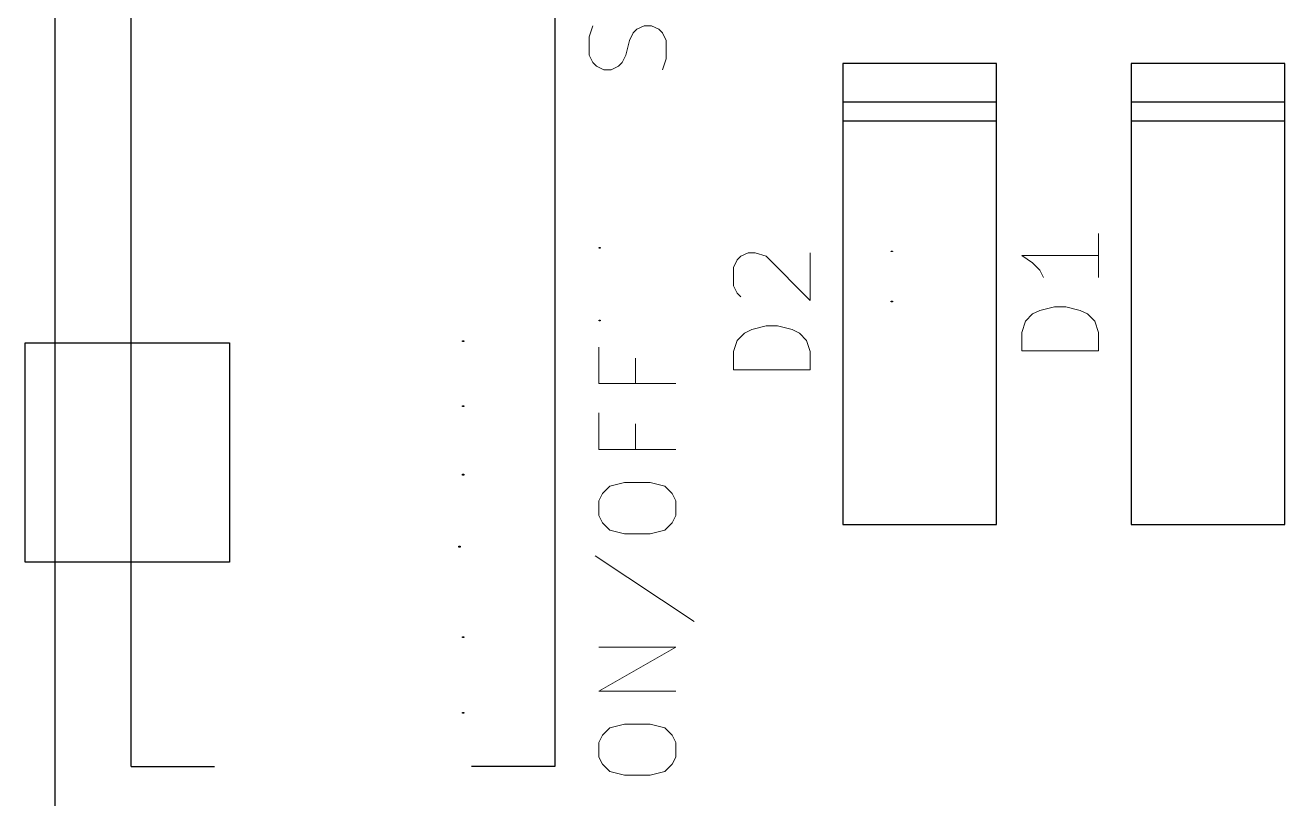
# Model space of a CAD drawing. Header units: millimetres. Extents: x -139 to 75, y -28 to 93.
# Drawn here: x -137.75 to -121.1, y -12.5 to -2.28 of the extents above; entities that cross this region are included whole.
import ezdxf

# ---------------------------------------------------------------- set-up
doc = ezdxf.new("R2010")
doc.units = ezdxf.units.MM
doc.header["$MEASUREMENT"] = 0
doc.header["$XCLIPFRAME"] = 0
doc.layers.add('Layer 1', color=7, linetype='Continuous')
picture_1 = doc.add_image_def('image157.jpg', size_in_pixel=(73, 41))
picture_2 = doc.add_image_def('image158.jpg', size_in_pixel=(73, 20))
picture_3 = doc.add_image_def('image162.jpg', size_in_pixel=(73, 48))
picture_4 = doc.add_image_def('image163.jpg', size_in_pixel=(73, 41))
picture_5 = doc.add_image_def('image164.jpg', size_in_pixel=(94, 62))
picture_6 = doc.add_image_def('image165.jpg', size_in_pixel=(73, 48))
picture_7 = doc.add_image_def('image166.jpg', size_in_pixel=(73, 34))
picture_8 = doc.add_image_def('image167.jpg', size_in_pixel=(73, 34))
picture_9 = doc.add_image_def('image178.jpg', size_in_pixel=(73, 41))
picture_10 = doc.add_image_def('image179.jpg', size_in_pixel=(73, 45))

msp = doc.modelspace()

# ---------------------------------------------------------------- linework, layer by layer
at = {"layer": 'Layer 1', "color": 52, "lineweight": 30}
msp.add_open_spline([(-137.3555, 19.7364), (-137.3555, 19.7364), (-137.3555, -20.2634), (-137.3555, -20.2634)], degree=3, dxfattribs=at)
at = {"layer": 'Layer 1', "color": 136, "lineweight": 30}
for points in [[(-136.3446, -12.0795), (-136.3446, -12.0795), (-136.3446, 0.9201), (-136.3446, 0.9201)], [(-130.7464, 0.9201), (-130.7464, 0.9201), (-130.7464, -12.0795), (-130.7464, -12.0795)], [(-125.9255, -2.7857), (-125.9255, -2.7857), (-126.9415, -2.7857), (-126.9415, -2.7857)], [(-126.9415, -2.7857), (-126.9415, -2.7857), (-126.9415, -8.8817), (-126.9415, -8.8817)], [(-124.9095, -2.7857), (-124.9095, -2.7857), (-125.9255, -2.7857), (-125.9255, -2.7857)], [(-124.9095, -8.8817), (-124.9095, -8.8817), (-124.9095, -2.7857), (-124.9095, -2.7857)], [(-122.1155, -2.7857), (-122.1155, -2.7857), (-123.1315, -2.7857), (-123.1315, -2.7857)], [(-123.1315, -2.7857), (-123.1315, -2.7857), (-123.1315, -8.8817), (-123.1315, -8.8817)], [(-121.0995, -2.7857), (-121.0995, -2.7857), (-122.1155, -2.7857), (-122.1155, -2.7857)], [(-121.0995, -8.8817), (-121.0995, -8.8817), (-121.0995, -2.7857), (-121.0995, -2.7857)], [(-126.9415, -3.2937), (-126.9415, -3.2937), (-124.9095, -3.2937), (-124.9095, -3.2937)], [(-123.1315, -3.2937), (-123.1315, -3.2937), (-121.0995, -3.2937), (-121.0995, -3.2937)], [(-124.9095, -3.5477), (-124.9095, -3.5477), (-126.9415, -3.5477), (-126.9415, -3.5477)], [(-121.0995, -3.5477), (-121.0995, -3.5477), (-123.1315, -3.5477), (-123.1315, -3.5477)], [(-137.7466, -9.3795), (-137.7466, -9.3795), (-137.7466, -6.4788), (-137.7466, -6.4788)], [(-137.7466, -6.4788), (-137.7466, -6.4788), (-135.0466, -6.4788), (-135.0466, -6.4788)], [(-135.0466, -6.4788), (-135.0466, -6.4788), (-135.0466, -9.3795), (-135.0466, -9.3795)], [(-126.9415, -8.8817), (-126.9415, -8.8817), (-125.9255, -8.8817), (-125.9255, -8.8817)], [(-125.9255, -8.8817), (-125.9255, -8.8817), (-124.9095, -8.8817), (-124.9095, -8.8817)], [(-123.1315, -8.8817), (-123.1315, -8.8817), (-122.1155, -8.8817), (-122.1155, -8.8817)], [(-122.1155, -8.8817), (-122.1155, -8.8817), (-121.0995, -8.8817), (-121.0995, -8.8817)], [(-135.1457, -9.3795), (-135.1457, -9.3795), (-137.7466, -9.3795), (-137.7466, -9.3795)], [(-135.0466, -9.3795), (-135.0466, -9.3795), (-135.4454, -9.3795), (-135.4454, -9.3795)], [(-136.3446, -12.0795), (-136.3446, -12.0795), (-135.2447, -12.0795), (-135.2447, -12.0795)], [(-130.7464, -12.0795), (-130.7464, -12.0795), (-131.8462, -12.0795), (-131.8462, -12.0795)]]:
    msp.add_open_spline(points, degree=3, dxfattribs=at)
at = {"layer": 'Layer 1', "color": 136, "lineweight": 20}
for points, knots in [([(-129.324, -2.8695), (-129.324, -2.8695), (-129.2757, -2.7247), (-129.2757, -2.7247), (-129.2757, -2.7247), (-129.2757, -2.7247), (-129.2757, -2.4834), (-129.2757, -2.4834), (-129.2757, -2.4834), (-129.2757, -2.4834), (-129.324, -2.3843), (-129.324, -2.3843), (-129.324, -2.3843), (-129.324, -2.3843), (-129.3723, -2.3361), (-129.3723, -2.3361), (-129.3723, -2.3361), (-129.3723, -2.3361), (-129.4688, -2.2878), (-129.4688, -2.2878), (-129.4688, -2.2878), (-129.4688, -2.2878), (-129.5653, -2.2878), (-129.5653, -2.2878), (-129.5653, -2.2878), (-129.5653, -2.2878), (-129.6618, -2.3361), (-129.6618, -2.3361), (-129.6618, -2.3361), (-129.6618, -2.3361), (-129.7101, -2.3843), (-129.7101, -2.3843), (-129.7101, -2.3843), (-129.7101, -2.3843), (-129.7609, -2.4834), (-129.7609, -2.4834), (-129.7609, -2.4834), (-129.7609, -2.4834), (-129.8091, -2.6764), (-129.8091, -2.6764), (-129.8091, -2.6764), (-129.8091, -2.6764), (-129.8574, -2.773), (-129.8574, -2.773), (-129.8574, -2.773), (-129.8574, -2.773), (-129.9057, -2.8212), (-129.9057, -2.8212), (-129.9057, -2.8212), (-129.9057, -2.8212), (-130.0022, -2.8695), (-130.0022, -2.8695), (-130.0022, -2.8695), (-130.0022, -2.8695), (-130.0987, -2.8695), (-130.0987, -2.8695), (-130.0987, -2.8695), (-130.0987, -2.8695), (-130.1952, -2.8212), (-130.1952, -2.8212), (-130.1952, -2.8212), (-130.1952, -2.8212), (-130.2435, -2.773), (-130.2435, -2.773), (-130.2435, -2.773), (-130.2435, -2.773), (-130.2917, -2.6764), (-130.2917, -2.6764), (-130.2917, -2.6764), (-130.2917, -2.6764), (-130.2917, -2.4351), (-130.2917, -2.4351), (-130.2917, -2.4351), (-130.2917, -2.4351), (-130.2435, -2.2878), (-130.2435, -2.2878)], [0, 0, 0, 0, 0.05, 0.05, 0.05, 0.05, 0.1, 0.1, 0.1, 0.1, 0.15, 0.15, 0.15, 0.15, 0.2, 0.2, 0.2, 0.2, 0.25, 0.25, 0.25, 0.25, 0.3, 0.3, 0.3, 0.3, 0.35, 0.35, 0.35, 0.35, 0.4, 0.4, 0.4, 0.4, 0.45, 0.45, 0.45, 0.45, 0.5, 0.5, 0.5, 0.5, 0.55, 0.55, 0.55, 0.55, 0.6, 0.6, 0.6, 0.6, 0.65, 0.65, 0.65, 0.65, 0.7, 0.7, 0.7, 0.7, 0.75, 0.75, 0.75, 0.75, 0.8, 0.8, 0.8, 0.8, 0.85, 0.85, 0.85, 0.85, 0.9, 0.9, 0.9, 0.9, 1, 1, 1, 1]), ([(-129.324, -2.8695), (-129.324, -2.8695), (-129.324, -2.8695), (-129.324, -2.8695), (-129.324, -2.8695), (-129.324, -2.8695), (-129.324, -2.8695), (-129.324, -2.8695)], [0, 0, 0, 0, 0.3333333, 0.3333333, 0.3333333, 0.3333333, 1, 1, 1, 1]), ([(-123.5607, -5.0336), (-123.5607, -5.0336), (-123.5607, -5.0336), (-123.5607, -5.0336), (-123.5607, -5.0336), (-123.5607, -5.0336), (-123.5607, -5.0336), (-123.5607, -5.0336)], [0, 0, 0, 0, 0.3333333, 0.3333333, 0.3333333, 0.3333333, 1, 1, 1, 1]), ([(-128.2902, -5.8692), (-128.2902, -5.8692), (-128.3385, -5.821), (-128.3385, -5.821), (-128.3385, -5.821), (-128.3385, -5.821), (-128.3867, -5.7244), (-128.3867, -5.7244), (-128.3867, -5.7244), (-128.3867, -5.7244), (-128.3867, -5.4831), (-128.3867, -5.4831), (-128.3867, -5.4831), (-128.3867, -5.4831), (-128.3385, -5.3841), (-128.3385, -5.3841), (-128.3385, -5.3841), (-128.3385, -5.3841), (-128.2902, -5.3358), (-128.2902, -5.3358), (-128.2902, -5.3358), (-128.2902, -5.3358), (-128.1937, -5.2876), (-128.1937, -5.2876), (-128.1937, -5.2876), (-128.1937, -5.2876), (-128.0972, -5.2876), (-128.0972, -5.2876), (-128.0972, -5.2876), (-128.0972, -5.2876), (-127.9524, -5.3358), (-127.9524, -5.3358), (-127.9524, -5.3358), (-127.9524, -5.3358), (-127.3707, -5.9175), (-127.3707, -5.9175), (-127.3707, -5.9175), (-127.3707, -5.9175), (-127.3707, -5.2876), (-127.3707, -5.2876)], [0, 0, 0, 0, 0.0909091, 0.0909091, 0.0909091, 0.0909091, 0.1818182, 0.1818182, 0.1818182, 0.1818182, 0.2727273, 0.2727273, 0.2727273, 0.2727273, 0.3636364, 0.3636364, 0.3636364, 0.3636364, 0.4545455, 0.4545455, 0.4545455, 0.4545455, 0.5454545, 0.5454545, 0.5454545, 0.5454545, 0.6363636, 0.6363636, 0.6363636, 0.6363636, 0.7272727, 0.7272727, 0.7272727, 0.7272727, 0.8181818, 0.8181818, 0.8181818, 0.8181818, 1, 1, 1, 1]), ([(-123.5607, -5.3257), (-123.5607, -5.3257), (-124.5767, -5.3257), (-124.5767, -5.3257), (-124.5767, -5.3257), (-124.5767, -5.3257), (-124.432, -5.4222), (-124.432, -5.4222), (-124.432, -5.4222), (-124.432, -5.4222), (-124.3354, -5.5187), (-124.3354, -5.5187), (-124.3354, -5.5187), (-124.3354, -5.5187), (-124.2872, -5.6152), (-124.2872, -5.6152)], [0, 0, 0, 0, 0.2, 0.2, 0.2, 0.2, 0.4, 0.4, 0.4, 0.4, 0.6, 0.6, 0.6, 0.6, 1, 1, 1, 1]), ([(-123.5607, -5.3257), (-123.5607, -5.3257), (-123.5607, -5.3257), (-123.5607, -5.3257), (-123.5607, -5.3257), (-123.5607, -5.3257), (-123.5607, -5.3257), (-123.5607, -5.3257)], [0, 0, 0, 0, 0.3333333, 0.3333333, 0.3333333, 0.3333333, 1, 1, 1, 1]), ([(-128.2902, -5.8692), (-128.2902, -5.8692), (-128.2902, -5.8692), (-128.2902, -5.8692), (-128.2902, -5.8692), (-128.2902, -5.8692), (-128.2902, -5.8692), (-128.2902, -5.8692)], [0, 0, 0, 0, 0.3333333, 0.3333333, 0.3333333, 0.3333333, 1, 1, 1, 1]), ([(-123.5607, -6.583), (-123.5607, -6.583), (-124.5767, -6.583), (-124.5767, -6.583), (-124.5767, -6.583), (-124.5767, -6.583), (-124.5767, -6.3417), (-124.5767, -6.3417), (-124.5767, -6.3417), (-124.5767, -6.3417), (-124.5285, -6.1943), (-124.5285, -6.1943), (-124.5285, -6.1943), (-124.5285, -6.1943), (-124.432, -6.0978), (-124.432, -6.0978), (-124.432, -6.0978), (-124.432, -6.0978), (-124.3354, -6.0496), (-124.3354, -6.0496), (-124.3354, -6.0496), (-124.3354, -6.0496), (-124.1424, -6.0013), (-124.1424, -6.0013), (-124.1424, -6.0013), (-124.1424, -6.0013), (-123.9951, -6.0013), (-123.9951, -6.0013), (-123.9951, -6.0013), (-123.9951, -6.0013), (-123.802, -6.0496), (-123.802, -6.0496), (-123.802, -6.0496), (-123.802, -6.0496), (-123.7055, -6.0978), (-123.7055, -6.0978), (-123.7055, -6.0978), (-123.7055, -6.0978), (-123.609, -6.1943), (-123.609, -6.1943), (-123.609, -6.1943), (-123.609, -6.1943), (-123.5607, -6.3417), (-123.5607, -6.3417), (-123.5607, -6.3417), (-123.5607, -6.3417), (-123.5607, -6.583), (-123.5607, -6.583)], [0, 0, 0, 0, 0.0769231, 0.0769231, 0.0769231, 0.0769231, 0.1538462, 0.1538462, 0.1538462, 0.1538462, 0.2307692, 0.2307692, 0.2307692, 0.2307692, 0.3076923, 0.3076923, 0.3076923, 0.3076923, 0.3846154, 0.3846154, 0.3846154, 0.3846154, 0.4615385, 0.4615385, 0.4615385, 0.4615385, 0.5384615, 0.5384615, 0.5384615, 0.5384615, 0.6153846, 0.6153846, 0.6153846, 0.6153846, 0.6923077, 0.6923077, 0.6923077, 0.6923077, 0.7692308, 0.7692308, 0.7692308, 0.7692308, 0.8461538, 0.8461538, 0.8461538, 0.8461538, 1, 1, 1, 1]), ([(-127.3707, -6.837), (-127.3707, -6.837), (-128.3867, -6.837), (-128.3867, -6.837), (-128.3867, -6.837), (-128.3867, -6.837), (-128.3867, -6.5957), (-128.3867, -6.5957), (-128.3867, -6.5957), (-128.3867, -6.5957), (-128.3385, -6.4483), (-128.3385, -6.4483), (-128.3385, -6.4483), (-128.3385, -6.4483), (-128.242, -6.3518), (-128.242, -6.3518), (-128.242, -6.3518), (-128.242, -6.3518), (-128.1454, -6.3036), (-128.1454, -6.3036), (-128.1454, -6.3036), (-128.1454, -6.3036), (-127.9524, -6.2553), (-127.9524, -6.2553), (-127.9524, -6.2553), (-127.9524, -6.2553), (-127.8051, -6.2553), (-127.8051, -6.2553), (-127.8051, -6.2553), (-127.8051, -6.2553), (-127.612, -6.3036), (-127.612, -6.3036), (-127.612, -6.3036), (-127.612, -6.3036), (-127.5155, -6.3518), (-127.5155, -6.3518), (-127.5155, -6.3518), (-127.5155, -6.3518), (-127.419, -6.4483), (-127.419, -6.4483), (-127.419, -6.4483), (-127.419, -6.4483), (-127.3707, -6.5957), (-127.3707, -6.5957), (-127.3707, -6.5957), (-127.3707, -6.5957), (-127.3707, -6.837), (-127.3707, -6.837)], [0, 0, 0, 0, 0.0769231, 0.0769231, 0.0769231, 0.0769231, 0.1538462, 0.1538462, 0.1538462, 0.1538462, 0.2307692, 0.2307692, 0.2307692, 0.2307692, 0.3076923, 0.3076923, 0.3076923, 0.3076923, 0.3846154, 0.3846154, 0.3846154, 0.3846154, 0.4615385, 0.4615385, 0.4615385, 0.4615385, 0.5384615, 0.5384615, 0.5384615, 0.5384615, 0.6153846, 0.6153846, 0.6153846, 0.6153846, 0.6923077, 0.6923077, 0.6923077, 0.6923077, 0.7692308, 0.7692308, 0.7692308, 0.7692308, 0.8461538, 0.8461538, 0.8461538, 0.8461538, 1, 1, 1, 1]), ([(-129.1487, -7.0173), (-129.1487, -7.0173), (-130.1647, -7.0173), (-130.1647, -7.0173), (-130.1647, -7.0173), (-130.1647, -7.0173), (-130.1647, -6.5347), (-130.1647, -6.5347)], [0, 0, 0, 0, 0.3333333, 0.3333333, 0.3333333, 0.3333333, 1, 1, 1, 1]), ([(-129.6821, -6.6795), (-129.6821, -6.6795), (-129.6821, -6.6795), (-129.6821, -6.6795), (-129.6821, -6.6795), (-129.6821, -6.6795), (-129.6821, -6.6795), (-129.6821, -6.6795)], [0, 0, 0, 0, 0.3333333, 0.3333333, 0.3333333, 0.3333333, 1, 1, 1, 1]), ([(-129.1487, -7.0173), (-129.1487, -7.0173), (-129.1487, -7.0173), (-129.1487, -7.0173), (-129.1487, -7.0173), (-129.1487, -7.0173), (-129.1487, -7.0173), (-129.1487, -7.0173)], [0, 0, 0, 0, 0.3333333, 0.3333333, 0.3333333, 0.3333333, 1, 1, 1, 1]), ([(-129.1487, -7.8885), (-129.1487, -7.8885), (-130.1647, -7.8885), (-130.1647, -7.8885), (-130.1647, -7.8885), (-130.1647, -7.8885), (-130.1647, -7.4059), (-130.1647, -7.4059)], [0, 0, 0, 0, 0.3333333, 0.3333333, 0.3333333, 0.3333333, 1, 1, 1, 1]), ([(-129.6821, -7.5507), (-129.6821, -7.5507), (-129.6821, -7.5507), (-129.6821, -7.5507), (-129.6821, -7.5507), (-129.6821, -7.5507), (-129.6821, -7.5507), (-129.6821, -7.5507)], [0, 0, 0, 0, 0.3333333, 0.3333333, 0.3333333, 0.3333333, 1, 1, 1, 1]), ([(-129.1487, -7.8885), (-129.1487, -7.8885), (-129.1487, -7.8885), (-129.1487, -7.8885), (-129.1487, -7.8885), (-129.1487, -7.8885), (-129.1487, -7.8885), (-129.1487, -7.8885)], [0, 0, 0, 0, 0.3333333, 0.3333333, 0.3333333, 0.3333333, 1, 1, 1, 1]), ([(-130.1647, -8.7597), (-130.1647, -8.7597), (-130.1647, -8.5667), (-130.1647, -8.5667), (-130.1647, -8.5667), (-130.1647, -8.5667), (-130.1165, -8.4702), (-130.1165, -8.4702), (-130.1165, -8.4702), (-130.1165, -8.4702), (-130.02, -8.3737), (-130.02, -8.3737), (-130.02, -8.3737), (-130.02, -8.3737), (-129.8269, -8.3254), (-129.8269, -8.3254), (-129.8269, -8.3254), (-129.8269, -8.3254), (-129.4866, -8.3254), (-129.4866, -8.3254), (-129.4866, -8.3254), (-129.4866, -8.3254), (-129.2935, -8.3737), (-129.2935, -8.3737), (-129.2935, -8.3737), (-129.2935, -8.3737), (-129.197, -8.4702), (-129.197, -8.4702), (-129.197, -8.4702), (-129.197, -8.4702), (-129.1487, -8.5667), (-129.1487, -8.5667), (-129.1487, -8.5667), (-129.1487, -8.5667), (-129.1487, -8.7597), (-129.1487, -8.7597), (-129.1487, -8.7597), (-129.1487, -8.7597), (-129.197, -8.8563), (-129.197, -8.8563), (-129.197, -8.8563), (-129.197, -8.8563), (-129.2935, -8.9528), (-129.2935, -8.9528), (-129.2935, -8.9528), (-129.2935, -8.9528), (-129.4866, -9.001), (-129.4866, -9.001), (-129.4866, -9.001), (-129.4866, -9.001), (-129.8269, -9.001), (-129.8269, -9.001), (-129.8269, -9.001), (-129.8269, -9.001), (-130.02, -8.9528), (-130.02, -8.9528), (-130.02, -8.9528), (-130.02, -8.9528), (-130.1165, -8.8563), (-130.1165, -8.8563), (-130.1165, -8.8563), (-130.1165, -8.8563), (-130.1647, -8.7597), (-130.1647, -8.7597)], [0, 0, 0, 0, 0.0588235, 0.0588235, 0.0588235, 0.0588235, 0.1176471, 0.1176471, 0.1176471, 0.1176471, 0.1764706, 0.1764706, 0.1764706, 0.1764706, 0.2352941, 0.2352941, 0.2352941, 0.2352941, 0.2941176, 0.2941176, 0.2941176, 0.2941176, 0.3529412, 0.3529412, 0.3529412, 0.3529412, 0.4117647, 0.4117647, 0.4117647, 0.4117647, 0.4705882, 0.4705882, 0.4705882, 0.4705882, 0.5294118, 0.5294118, 0.5294118, 0.5294118, 0.5882353, 0.5882353, 0.5882353, 0.5882353, 0.6470588, 0.6470588, 0.6470588, 0.6470588, 0.7058824, 0.7058824, 0.7058824, 0.7058824, 0.7647059, 0.7647059, 0.7647059, 0.7647059, 0.8235294, 0.8235294, 0.8235294, 0.8235294, 0.8823529, 0.8823529, 0.8823529, 0.8823529, 1, 1, 1, 1]), ([(-130.213, -9.2931), (-130.213, -9.2931), (-130.213, -9.2931), (-130.213, -9.2931), (-130.213, -9.2931), (-130.213, -9.2931), (-130.213, -9.2931), (-130.213, -9.2931)], [0, 0, 0, 0, 0.3333333, 0.3333333, 0.3333333, 0.3333333, 1, 1, 1, 1]), ([(-129.1487, -11.0813), (-129.1487, -11.0813), (-130.1647, -11.0813), (-130.1647, -11.0813), (-130.1647, -11.0813), (-130.1647, -11.0813), (-129.1487, -10.5022), (-129.1487, -10.5022), (-129.1487, -10.5022), (-129.1487, -10.5022), (-130.1647, -10.5022), (-130.1647, -10.5022)], [0, 0, 0, 0, 0.25, 0.25, 0.25, 0.25, 0.5, 0.5, 0.5, 0.5, 1, 1, 1, 1]), ([(-129.1487, -11.0813), (-129.1487, -11.0813), (-129.1487, -11.0813), (-129.1487, -11.0813), (-129.1487, -11.0813), (-129.1487, -11.0813), (-129.1487, -11.0813), (-129.1487, -11.0813)], [0, 0, 0, 0, 0.3333333, 0.3333333, 0.3333333, 0.3333333, 1, 1, 1, 1]), ([(-130.1647, -11.9525), (-130.1647, -11.9525), (-130.1647, -11.7595), (-130.1647, -11.7595), (-130.1647, -11.7595), (-130.1647, -11.7595), (-130.1165, -11.663), (-130.1165, -11.663), (-130.1165, -11.663), (-130.1165, -11.663), (-130.02, -11.5664), (-130.02, -11.5664), (-130.02, -11.5664), (-130.02, -11.5664), (-129.8269, -11.5182), (-129.8269, -11.5182), (-129.8269, -11.5182), (-129.8269, -11.5182), (-129.4866, -11.5182), (-129.4866, -11.5182), (-129.4866, -11.5182), (-129.4866, -11.5182), (-129.2935, -11.5664), (-129.2935, -11.5664), (-129.2935, -11.5664), (-129.2935, -11.5664), (-129.197, -11.663), (-129.197, -11.663), (-129.197, -11.663), (-129.197, -11.663), (-129.1487, -11.7595), (-129.1487, -11.7595), (-129.1487, -11.7595), (-129.1487, -11.7595), (-129.1487, -11.9525), (-129.1487, -11.9525), (-129.1487, -11.9525), (-129.1487, -11.9525), (-129.197, -12.049), (-129.197, -12.049), (-129.197, -12.049), (-129.197, -12.049), (-129.2935, -12.1456), (-129.2935, -12.1456), (-129.2935, -12.1456), (-129.2935, -12.1456), (-129.4866, -12.1938), (-129.4866, -12.1938), (-129.4866, -12.1938), (-129.4866, -12.1938), (-129.8269, -12.1938), (-129.8269, -12.1938), (-129.8269, -12.1938), (-129.8269, -12.1938), (-130.02, -12.1456), (-130.02, -12.1456), (-130.02, -12.1456), (-130.02, -12.1456), (-130.1165, -12.049), (-130.1165, -12.049), (-130.1165, -12.049), (-130.1165, -12.049), (-130.1647, -11.9525), (-130.1647, -11.9525)], [0, 0, 0, 0, 0.0588235, 0.0588235, 0.0588235, 0.0588235, 0.1176471, 0.1176471, 0.1176471, 0.1176471, 0.1764706, 0.1764706, 0.1764706, 0.1764706, 0.2352941, 0.2352941, 0.2352941, 0.2352941, 0.2941176, 0.2941176, 0.2941176, 0.2941176, 0.3529412, 0.3529412, 0.3529412, 0.3529412, 0.4117647, 0.4117647, 0.4117647, 0.4117647, 0.4705882, 0.4705882, 0.4705882, 0.4705882, 0.5294118, 0.5294118, 0.5294118, 0.5294118, 0.5882353, 0.5882353, 0.5882353, 0.5882353, 0.6470588, 0.6470588, 0.6470588, 0.6470588, 0.7058824, 0.7058824, 0.7058824, 0.7058824, 0.7647059, 0.7647059, 0.7647059, 0.7647059, 0.8235294, 0.8235294, 0.8235294, 0.8235294, 0.8823529, 0.8823529, 0.8823529, 0.8823529, 1, 1, 1, 1])]:
    msp.add_open_spline(points, degree=3, knots=knots, dxfattribs=at)
at = {"layer": 'Layer 1', "color": 136, "lineweight": 30}
for points in [[(-126.9415, -2.7857), (-126.9415, -2.7857), (-126.9415, -2.7857), (-126.9415, -2.7857), (-126.9415, -2.7857), (-126.9415, -2.7857), (-126.9415, -2.7857), (-126.9415, -2.7857)], [(-125.9255, -2.7857), (-125.9255, -2.7857), (-125.9255, -2.7857), (-125.9255, -2.7857), (-125.9255, -2.7857), (-125.9255, -2.7857), (-125.9255, -2.7857), (-125.9255, -2.7857)], [(-124.9095, -2.7857), (-124.9095, -2.7857), (-124.9095, -2.7857), (-124.9095, -2.7857), (-124.9095, -2.7857), (-124.9095, -2.7857), (-124.9095, -2.7857), (-124.9095, -2.7857)], [(-123.1315, -2.7857), (-123.1315, -2.7857), (-123.1315, -2.7857), (-123.1315, -2.7857), (-123.1315, -2.7857), (-123.1315, -2.7857), (-123.1315, -2.7857), (-123.1315, -2.7857)], [(-122.1155, -2.7857), (-122.1155, -2.7857), (-122.1155, -2.7857), (-122.1155, -2.7857), (-122.1155, -2.7857), (-122.1155, -2.7857), (-122.1155, -2.7857), (-122.1155, -2.7857)], [(-121.0995, -2.7857), (-121.0995, -2.7857), (-121.0995, -2.7857), (-121.0995, -2.7857), (-121.0995, -2.7857), (-121.0995, -2.7857), (-121.0995, -2.7857), (-121.0995, -2.7857)], [(-126.9415, -3.2937), (-126.9415, -3.2937), (-126.9415, -3.2937), (-126.9415, -3.2937), (-126.9415, -3.2937), (-126.9415, -3.2937), (-126.9415, -3.2937), (-126.9415, -3.2937)], [(-123.1315, -3.2937), (-123.1315, -3.2937), (-123.1315, -3.2937), (-123.1315, -3.2937), (-123.1315, -3.2937), (-123.1315, -3.2937), (-123.1315, -3.2937), (-123.1315, -3.2937)], [(-124.9095, -3.5477), (-124.9095, -3.5477), (-124.9095, -3.5477), (-124.9095, -3.5477), (-124.9095, -3.5477), (-124.9095, -3.5477), (-124.9095, -3.5477), (-124.9095, -3.5477)], [(-121.0995, -3.5477), (-121.0995, -3.5477), (-121.0995, -3.5477), (-121.0995, -3.5477), (-121.0995, -3.5477), (-121.0995, -3.5477), (-121.0995, -3.5477), (-121.0995, -3.5477)], [(-137.7466, -6.4788), (-137.7466, -6.4788), (-137.7466, -6.4788), (-137.7466, -6.4788), (-137.7466, -6.4788), (-137.7466, -6.4788), (-137.7466, -6.4788), (-137.7466, -6.4788)], [(-135.0466, -6.4788), (-135.0466, -6.4788), (-135.0466, -6.4788), (-135.0466, -6.4788), (-135.0466, -6.4788), (-135.0466, -6.4788), (-135.0466, -6.4788), (-135.0466, -6.4788)], [(-126.9415, -8.8817), (-126.9415, -8.8817), (-126.9415, -8.8817), (-126.9415, -8.8817), (-126.9415, -8.8817), (-126.9415, -8.8817), (-126.9415, -8.8817), (-126.9415, -8.8817)], [(-125.9255, -8.8817), (-125.9255, -8.8817), (-125.9255, -8.8817), (-125.9255, -8.8817), (-125.9255, -8.8817), (-125.9255, -8.8817), (-125.9255, -8.8817), (-125.9255, -8.8817)], [(-124.9095, -8.8817), (-124.9095, -8.8817), (-124.9095, -8.8817), (-124.9095, -8.8817), (-124.9095, -8.8817), (-124.9095, -8.8817), (-124.9095, -8.8817), (-124.9095, -8.8817)], [(-123.1315, -8.8817), (-123.1315, -8.8817), (-123.1315, -8.8817), (-123.1315, -8.8817), (-123.1315, -8.8817), (-123.1315, -8.8817), (-123.1315, -8.8817), (-123.1315, -8.8817)], [(-122.1155, -8.8817), (-122.1155, -8.8817), (-122.1155, -8.8817), (-122.1155, -8.8817), (-122.1155, -8.8817), (-122.1155, -8.8817), (-122.1155, -8.8817), (-122.1155, -8.8817)], [(-121.0995, -8.8817), (-121.0995, -8.8817), (-121.0995, -8.8817), (-121.0995, -8.8817), (-121.0995, -8.8817), (-121.0995, -8.8817), (-121.0995, -8.8817), (-121.0995, -8.8817)], [(-137.7466, -9.3795), (-137.7466, -9.3795), (-137.7466, -9.3795), (-137.7466, -9.3795), (-137.7466, -9.3795), (-137.7466, -9.3795), (-137.7466, -9.3795), (-137.7466, -9.3795)], [(-135.1457, -9.3795), (-135.1457, -9.3795), (-135.1457, -9.3795), (-135.1457, -9.3795), (-135.1457, -9.3795), (-135.1457, -9.3795), (-135.1457, -9.3795), (-135.1457, -9.3795)], [(-135.0466, -9.3795), (-135.0466, -9.3795), (-135.0466, -9.3795), (-135.0466, -9.3795), (-135.0466, -9.3795), (-135.0466, -9.3795), (-135.0466, -9.3795), (-135.0466, -9.3795)], [(-136.3446, -12.0795), (-136.3446, -12.0795), (-136.3446, -12.0795), (-136.3446, -12.0795), (-136.3446, -12.0795), (-136.3446, -12.0795), (-136.3446, -12.0795), (-136.3446, -12.0795)], [(-136.3446, -12.0795), (-136.3446, -12.0795), (-136.3446, -12.0795), (-136.3446, -12.0795), (-136.3446, -12.0795), (-136.3446, -12.0795), (-136.3446, -12.0795), (-136.3446, -12.0795)], [(-130.7464, -12.0795), (-130.7464, -12.0795), (-130.7464, -12.0795), (-130.7464, -12.0795), (-130.7464, -12.0795), (-130.7464, -12.0795), (-130.7464, -12.0795), (-130.7464, -12.0795)]]:
    msp.add_open_spline(points, degree=3, knots=[0, 0, 0, 0, 0.3333333, 0.3333333, 0.3333333, 0.3333333, 1, 1, 1, 1], dxfattribs=at)
at = {"layer": 'Layer 1', "color": 136, "lineweight": 20}
for points in [[(-123.5607, -5.0336), (-123.5607, -5.0336), (-123.5607, -5.6152), (-123.5607, -5.6152)], [(-129.6821, -6.6795), (-129.6821, -6.6795), (-129.6821, -7.0173), (-129.6821, -7.0173)], [(-129.6821, -7.5507), (-129.6821, -7.5507), (-129.6821, -7.8885), (-129.6821, -7.8885)], [(-130.213, -9.2931), (-130.213, -9.2931), (-128.9074, -10.1618), (-128.9074, -10.1618)]]:
    msp.add_open_spline(points, degree=3, dxfattribs=at)

# ---------------------------------------------------------------- pictures from other files: only their frames are drawn
at = {"layer": 'Layer 1', "color": 136}
image = msp.add_image(picture_10, insert=(-128.3867, -5.9175), size_in_units=(1.0139, 0.625), dxfattribs=at)
image.set_boundary_path([(-128.387, -5.918), (-127.37, -5.288)])
image.dxf.flags = 3
image = msp.add_image(picture_2, insert=(-124.5767, -5.6152), size_in_units=(1.0139, 0.2778), dxfattribs=at)
image.set_boundary_path([(-124.577, -5.615), (-123.56, -5.326)])
image.dxf.flags = 3
image = msp.add_image(picture_1, insert=(-124.5767, -6.583), size_in_units=(1.0139, 0.5694), dxfattribs=at)
image.set_boundary_path([(-124.577, -6.583), (-123.56, -6.001)])
image.dxf.flags = 3
image = msp.add_image(picture_9, insert=(-128.3867, -6.837), size_in_units=(1.0139, 0.5694), dxfattribs=at)
image.set_boundary_path([(-128.387, -6.837), (-127.37, -6.255)])
image.dxf.flags = 3
image = msp.add_image(picture_8, insert=(-130.1647, -7.0173), size_in_units=(1.0139, 0.4722), dxfattribs=at)
image.set_boundary_path([(-130.165, -7.017), (-129.149, -6.535)])
image.dxf.flags = 3
image = msp.add_image(picture_7, insert=(-130.1647, -7.8885), size_in_units=(1.0139, 0.4722), dxfattribs=at)
image.set_boundary_path([(-130.165, -7.888), (-129.149, -7.406)])
image.dxf.flags = 3
image = msp.add_image(picture_6, insert=(-130.1647, -9.001), size_in_units=(1.0139, 0.6667), dxfattribs=at)
image.set_boundary_path([(-130.165, -9.001), (-129.149, -8.325)])
image.dxf.flags = 3
image = msp.add_image(picture_5, insert=(-130.213, -10.1618), size_in_units=(1.3056, 0.8611), dxfattribs=at)
image.set_boundary_path([(-130.213, -10.162), (-128.907, -9.293)])
image.dxf.flags = 3
image = msp.add_image(picture_4, insert=(-130.1647, -11.0813), size_in_units=(1.0139, 0.5694), dxfattribs=at)
image.set_boundary_path([(-130.165, -11.081), (-129.149, -10.502)])
image.dxf.flags = 3
image = msp.add_image(picture_3, insert=(-130.1647, -12.1938), size_in_units=(1.0139, 0.6667), dxfattribs=at)
image.set_boundary_path([(-130.165, -12.194), (-129.149, -11.518)])
image.dxf.flags = 3

doc.saveas('drawing.dxf')
